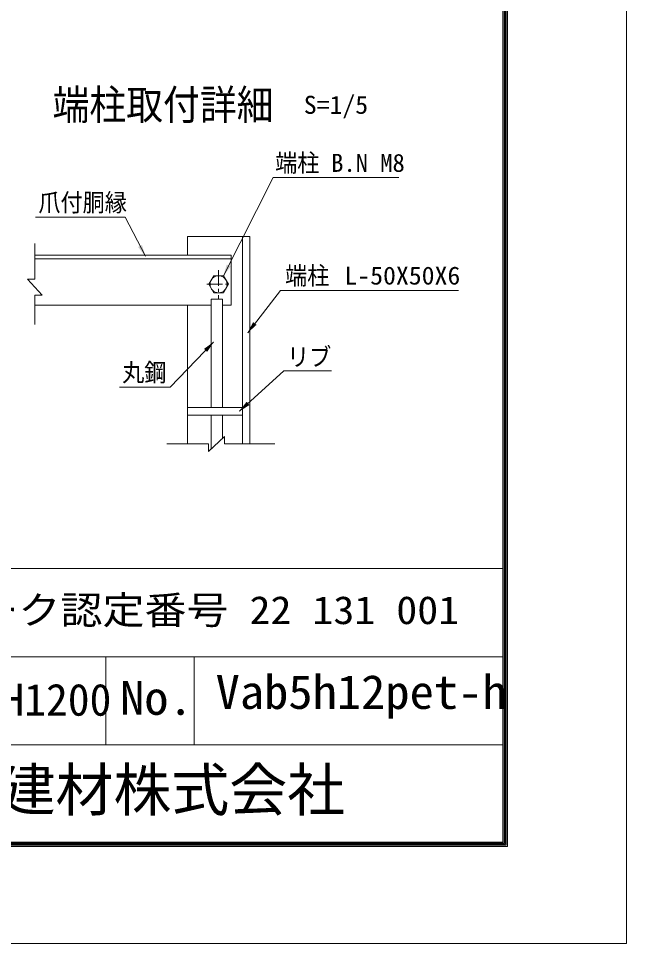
# Model space of a CAD drawing. Units: millimetres, scale not verified, with parts at other scales. Extents: x -4455 to 4455, y -3150 to 3150.
# Drawn here: x 2993 to 4455, y -3150 to -927 of the extents above; entities that cross this region are included whole.
import ezdxf
from ezdxf.enums import TextEntityAlignment as Align

# ---------------------------------------------------------------- set-up
doc = ezdxf.new("R2010")
doc.units = ezdxf.units.MM
doc.header["$LTSCALE"] = 30
doc.linetypes.add('USER2', pattern=[2, 1.25, -0.25, 0.25, -0.25])
doc.layers.add('0-C_7詳細', color=7, linetype='Continuous', lineweight=18)
doc.layers.add('0-D_D-TTL', color=7, linetype='Continuous', lineweight=9)
doc.layers.add('0-E_D-TTL-TXT', color=7, linetype='Continuous')
doc.styles.add('ＭＳ ゴシック', font='')
doc.styles.get('ＭＳ ゴシック').set_extended_font_data('MS Gothic')

msp = doc.modelspace()

# ---------------------------------------------------------------- linework, layer by layer
at = {"layer": '0-C_7詳細', "lineweight": 9}
for p, q in [((3399.49, -1495.48), (3399.49, -1450.48)), ((3399.49, -1450.48), (3549.49, -1450.48)), ((3531.49, -1949.34), (3531.49, -1450.48)), ((3549.49, -1949.34), (3549.49, -1450.48)), ((3032.57, -1495.48), (3504.49, -1495.48)), ((3032.57, -1504.48), (3504.49, -1504.48)), ((3504.49, -1495.48), (3399.49, -1495.48)), ((3421.99, -1495.48), (3422.29, -1495.48)), ((3504.49, -1615.48), (3504.49, -1495.48)), ((3032.57, -1615.48), (3456.8, -1615.48)), ((3399.49, -1949.34), (3399.49, -1615.48)), ((3456.8, -1861.97), (3456.8, -1601.55)), ((3456.8, -1601.55), (3483.8, -1601.55)), ((3483.8, -1861.97), (3483.8, -1601.55)), ((3483.8, -1615.48), (3504.49, -1615.48)), ((3531.49, -1861.97), (3399.49, -1861.97)), ((3531.49, -1879.97), (3399.49, -1879.97)), ((3456.8, -1961.18), (3456.8, -1879.97)), ((3483.8, -1936.11), (3483.8, -1879.97))]:
    msp.add_line(p, q, dxfattribs=at)
at = {"layer": '0-C_7詳細', "color": 4}
for p, q in [((3032.57, -1553.05), (3032.57, -1467.47)), ((3014.57, -1553.05), (3050.57, -1591.82)), ((3032.57, -1553.05), (3014.57, -1553.05)), ((3032.57, -1591.82), (3032.57, -1662.01)), ((3032.57, -1591.82), (3050.57, -1591.82)), ((3450.17, -1967.34), (3488.94, -1931.34)), ((3488.94, -1949.34), (3488.94, -1931.34)), ((3450.17, -1949.34), (3349.72, -1949.34)), ((3450.17, -1949.34), (3450.17, -1967.34)), ((3488.94, -1949.34), (3609.99, -1949.34))]:
    msp.add_line(p, q, dxfattribs=at)
at = {"layer": '0-C_7詳細', "color": 1, "linetype": 'USER2'}
for p, q in [((3474.49, -1531.3), (3474.49, -1600.69)), ((3445.93, -1565.49), (3503.05, -1565.49))]:
    msp.add_line(p, q, dxfattribs=at)
at = {"layer": '0-C_7詳細', "color": 1}
for points in [[(3907.64, -1309.11), (3605.75, -1309.11), (3486.01, -1545.39)], [(3034.28, -1404.16), (3249.67, -1404.16), (3298.35, -1498.24)], [(4051.3, -1580.07), (3623.19, -1580.07), (3544.35, -1681.88)], [(3236, -1812.97), (3357.83, -1812.97), (3462.4, -1704.3)], [(3745.73, -1773.79), (3631.07, -1773.79), (3524.51, -1870.55)]]:
    msp.add_lwpolyline(points, dxfattribs=at)
at = {"layer": '0-C_7詳細', "color": 3}
msp.add_lwpolyline([(3498.01, -1565.49), (3486.25, -1545.12), (3462.73, -1545.12), (3450.97, -1565.49), (3462.73, -1585.86), (3486.25, -1585.86)], close=True, dxfattribs=at)
msp.add_circle((3474.49, -1565.49), 20.4, dxfattribs=at)
at = {"layer": '0-C_7詳細', "color": 1}
for points in [[(3299.27, -1500.01), (3280.85, -1475.76), (3290.11, -1470.98)], [(3485.1, -1547.18), (3494.02, -1518.06), (3503.31, -1522.77)], [(3543.12, -1683.46), (3557.37, -1656.55), (3565.61, -1662.93)], [(3463.78, -1702.86), (3446.74, -1728.09), (3439.23, -1720.87)], [(3523.03, -1871.9), (3541.73, -1847.87), (3548.74, -1855.59)]]:
    msp.add_solid(points, dxfattribs=at)
at = {"layer": '0-D_D-TTL'}
for p, q in [((2248.93, -2248.4), (4158.15, -2248.4)), ((2248.93, -2460.53), (4158.15, -2460.53)), ((3203.54, -2460.53), (3203.54, -2672.67)), ((3415.67, -2460.53), (3415.67, -2672.67)), ((2248.93, -2672.67), (4158.15, -2672.67))]:
    msp.add_line(p, q, dxfattribs=at)
at = {"layer": '0-D_D-TTL', "color": 2, "lineweight": 18}
msp.add_lwpolyline([(-4454.56, 3150.45), (4455.14, 3150.45), (4455.14, -3149.97), (-4454.56, -3149.97)], close=True, dxfattribs=at)
at = {"layer": '0-D_D-TTL'}
for points in [[(-4168.18, 2917.11), (4168.75, 2917.11), (4168.75, -2916.62), (-4168.18, -2916.62)], [(-4165.53, 2914.45), (4166.1, 2914.45), (4166.1, -2913.97), (-4165.53, -2913.97)], [(-4162.87, 2911.8), (4163.45, 2911.8), (4163.45, -2911.32), (-4162.87, -2911.32)], [(-4160.22, 2909.15), (4160.8, 2909.15), (4160.8, -2908.67), (-4160.22, -2908.67)], [(-4157.57, 2906.5), (4158.15, 2906.5), (4158.15, -2906.02), (-4157.57, -2906.02)]]:
    msp.add_lwpolyline(points, close=True, dxfattribs=at)

# ---------------------------------------------------------------- texts
at = {"layer": '0-C_7詳細', "style": 'ＭＳ ゴシック', "width": 0.9}
msp.add_text('端柱取付詳細', height=72.14, dxfattribs=at).set_placement((3075.12, -1191.56), align=Align.BOTTOM_LEFT)
at = {"layer": '0-C_7詳細', "color": 3, "style": 'ＭＳ ゴシック'}
for s, width, p in [('S=1/5', 1.05, (3679.21, -1168.76)), ('端柱', 0.9, (3610.36, -1308.23)), ('爪付胴縁', 0.9, (3041.12, -1403.52)), ('端柱', 0.9, (3634.16, -1579.12)), ('L-50X50X6', 1.05, (3776.97, -1579.12)), ('リブ', 0.9, (3639.08, -1774.66)), ('丸鋼', 0.9, (3242.64, -1812.04))]:
    msp.add_text(s, height=43.33, dxfattribs=dict(at, width=width)).set_placement(p, align=Align.BOTTOM_LEFT)
msp.add_text('B.N M8', height=43.33, dxfattribs=at).set_placement((3745.17, -1308.23), align=Align.BOTTOM_LEFT)
at = {"layer": '0-E_D-TTL-TXT', "style": 'ＭＳ ゴシック'}
for s, height, width, p in [('エコマーク認定番号 22 131 001', 67.35, 1.1, (2588.93, -2402.42)), ('Vab5h12pet-h', 81.6, 1.05, (3467.29, -2610.59)), ('No.', 81.6, 1.05, (3237.48, -2624.73))]:
    msp.add_text(s, height=height, dxfattribs=dict(at, width=width)).set_placement(p, align=Align.BOTTOM_LEFT)
for s, height, p in [('VAB5PET型H1200', 76.97, (2483.24, -2625.52)), ('JFE 建材株式会社', 102.1, (2665.12, -2862))]:
    msp.add_text(s, height=height, dxfattribs=at).set_placement(p, align=Align.BOTTOM_LEFT)

doc.saveas('drawing.dxf')
